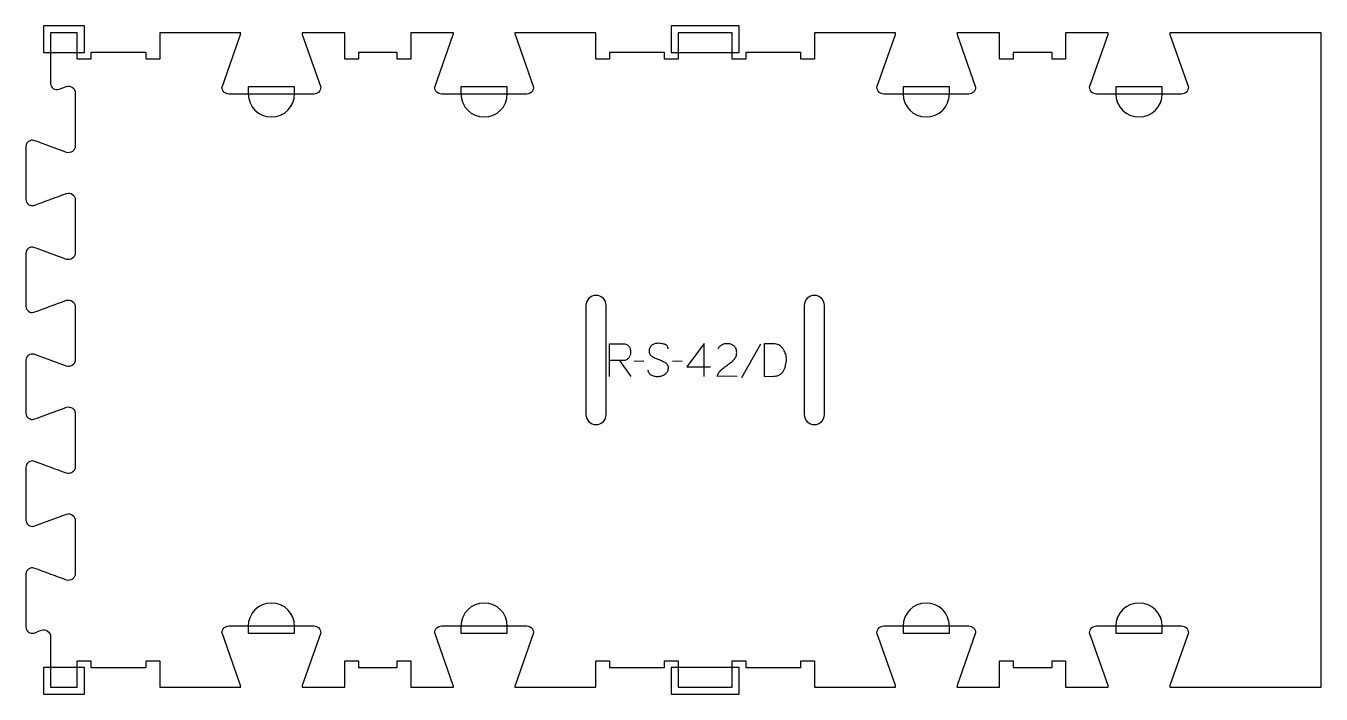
# Model space of a CAD drawing. Extents: x 0 to 1187, y -6 to 606.
import ezdxf

# ---------------------------------------------------------------- set-up
doc = ezdxf.new("R2010")
doc.units = 0
for name, color, linetype in [('1_ANYTOOL_1MMDEEP_LABELS_S', 2, 'CONTINUOUS'), ('3_ANYTOOL_CUTTHROUGH_INSID', 4, 'CONTINUOUS'), ('4_ANYTOOL_CUTTHROUGH_OUTSI', 5, 'CONTINUOUS'), ('5_ANYTOOL_HALF_MILL_9MM_IN', 3, 'CONTINUOUS')]:
    doc.layers.add(name, color=color, linetype=linetype)

msp = doc.modelspace()

# ---------------------------------------------------------------- linework, layer by layer
at = {"layer": '1_ANYTOOL_1MMDEEP_LABELS_S'}
for p, q in [((672.91312, 314.240525), (655.727405, 283.469096)), ((543.698834, 299.154811), (554.155977, 284.669096)), ((566.155977, 298.597668), (557.370263, 298.511954)), ((601.21312, 298.597668), (592.427405, 298.511954)), ((605.498834, 293.369096), (627.270263, 293.369096))]:
    msp.add_line(p, q, dxfattribs=at)
for points in [[(534.698834, 284.711954), (534.698834, 314.711954), (546.055977, 314.711954, -0.030274), (547.82179, 314.604938, -0.049), (549.543477, 314.221775, -0.050774), (550.876, 313.629319, -0.06445), (552.034548, 312.751239, -0.0646), (552.92446, 311.615208, -0.052254), (553.529191, 310.300346, -0.050381), (553.918327, 308.607798, -0.031337), (554.027405, 306.869096, -0.040022), (553.917245, 305.49504, -0.042626), (553.582763, 304.158382, -0.04247), (553.014078, 302.868662, -0.036572), (552.248834, 301.683382, -0.051097), (551.307056, 300.669427, -0.061981), (550.164905, 299.894096, -0.061813), (548.855903, 299.417597, -0.049309), (547.470263, 299.240525, -0.003273), (546.602612, 299.202834, -0.003121), (545.734548, 299.176239, -0.003882), (544.716767, 299.15932, -0.002215), (543.698834, 299.154811), (534.741691, 299.154811)], [(588.398834, 310.126239, 0.071867), (588.20572, 311.462846, 0.100684), (587.579191, 312.644096, 0.047558), (587.104638, 313.120547, 0.038563), (586.554638, 313.509275, 0.037928), (585.85745, 313.856743, 0.026634), (585.120263, 314.111954, 0.028461), (582.096929, 314.797936, 0.041577), (579.01312, 315.054811, 0.036938), (577.51076, 314.943671, 0.041531), (576.045263, 314.599454, 0.041583), (574.667886, 314.022245, 0.038125), (573.398834, 313.233382, 0.057611), (572.328681, 312.241478, 0.065808), (571.534548, 311.020882, 0.06469), (571.057052, 309.561327, 0.046778), (570.91312, 308.026239, 0.052235), (571.075476, 306.476397, 0.075448), (571.620263, 305.026239, 0.076671), (572.536354, 303.853187, 0.061023), (573.741691, 302.969096, 0.021951), (576.770545, 301.441751, 0.018213), (579.91312, 300.161954, -0.02405), (583.014604, 298.856491, -0.02981), (585.955977, 297.226239, -0.068439), (587.097279, 296.260309, -0.079282), (587.905977, 295.008382, -0.076308), (588.330977, 293.4297, -0.047772), (588.355977, 291.783382, -0.046243), (588.062742, 290.102423, -0.06359), (587.41312, 288.531596, -0.064671), (586.440296, 287.247408, -0.057073), (585.184548, 286.233382, -0.067522), (582.21624, 284.870472, -0.070793), (578.991691, 284.369096, -0.064027), (575.852676, 284.731612, -0.070447), (572.927405, 285.911954, -0.054374), (571.768988, 286.761586, -0.074742), (570.870263, 287.872668, -0.075199), (570.347255, 289.179046, -0.057737), (570.184548, 290.583382)], [(651.698834, 284.754811), (633.398834, 284.797668, -0.034491), (634.061612, 286.545, -0.037732), (634.968477, 288.178025, -0.037744), (636.107771, 289.652661, -0.03482), (637.448834, 290.947668, -0.00859), (640.408059, 293.346251, -0.008791), (643.448834, 295.640525, 0.020588), (646.268123, 297.873968, 0.025206), (648.870263, 300.354811, 0.046908), (649.890858, 301.656053, 0.051091), (650.63812, 303.129811, 0.050722), (651.086853, 304.777985, 0.041139), (651.227405, 306.483382, 0.039396), (651.084761, 308.290968, 0.058519), (650.595263, 310.029811, 0.060358), (649.804705, 311.436927, 0.061397), (648.698834, 312.611954, 0.048006), (647.342877, 313.533913, 0.045901), (645.83812, 314.186954, 0.045216), (644.098059, 314.589513, 0.034258), (642.31312, 314.711954, 0.055622), (639.678549, 314.417966, 0.079896), (637.234548, 313.436954, 0.080617), (635.265161, 311.771253, 0.060287), (633.827405, 309.611954)]]:
    msp.add_lwpolyline(points, format="xyb", dxfattribs=at)
msp.add_lwpolyline([(621.484548, 284.711954), (621.527405, 314.754811), (605.498834, 293.369096)], dxfattribs=at)
msp.add_lwpolyline([(676.341691, 314.711954), (676.341691, 284.711954), (684.870263, 284.797668, 0.046402), (687.776637, 285.105844, 0.07465), (690.505977, 286.094096, 0.077785), (692.588962, 287.683119, 0.06915), (694.127405, 289.811954, 0.029998), (695.264931, 292.30727, 0.031416), (696.08812, 294.922668, 0.031395), (696.580764, 297.639991, 0.029153), (696.741691, 300.397668, 0.03275), (696.589211, 302.72309, 0.035889), (696.120263, 305.004811, 0.03592), (695.335404, 307.180178, 0.033706), (694.255977, 309.226239, 0.042675), (692.697494, 311.315991, 0.065683), (690.736334, 313.013739, 0.068103), (688.638608, 314.017647, 0.065471), (686.348834, 314.433382, 0.005437), (681.346713, 314.623437, 0.00471)], format="xyb", close=True, dxfattribs=at)
at = {"layer": '3_ANYTOOL_CUTTHROUGH_INSID'}
for points in [[(531.613391, 349.750986, 1), (513.113391, 349.750986), (513.113391, 249.750992, 1), (531.613391, 249.750992)], [(713.113391, 349.750986), (713.113391, 249.750992, 1), (731.613391, 249.750992), (731.613391, 349.750986, 1)]]:
    msp.add_lwpolyline(points, format="xyb", close=True, dxfattribs=at)
at = {"layer": '4_ANYTOOL_CUTTHROUGH_OUTSI'}
msp.add_lwpolyline([(1186.645755, 0.001977), (1186.645755, 599.501977), (1072.363397, 599.501483, -0.00001), (1047.921828, 599.500989, 0.061784), (1048.156822, 598.106119), (1065.052356, 549.833576, -0.084368), (1065.066391, 549.750989, -0.414214), (1058.816391, 543.500989), (980.816391, 543.500989, -0.414214), (974.566391, 549.750989, -0.084368), (974.580426, 549.833576), (991.479539, 598.117184, 0.061178), (991.710954, 599.500989), (952.613391, 599.500989), (952.613391, 575.750989, -0.414214), (952.363391, 575.500989), (940.363391, 575.500989, -0.414214), (940.113391, 575.750989), (940.113391, 581.500989), (904.613391, 581.500989), (904.613391, 575.750989, -0.414214), (904.363391, 575.500989), (892.363391, 575.500989, -0.414214), (892.113391, 575.750989), (892.113391, 599.500989), (853.015828, 599.500989, 0.061784), (853.250822, 598.106119), (870.146356, 549.833576, -0.084368), (870.160391, 549.750989, -0.414214), (863.910391, 543.500989), (785.910391, 543.500989, -0.414214), (779.660391, 549.750989, -0.084368), (779.674426, 549.833576), (796.573539, 598.117184, 0.061178), (796.804954, 599.500989), (772.363391, 599.500989), (722.613391, 599.500989), (722.613391, 575.750989, -0.414214), (722.363391, 575.500989), (710.363391, 575.500989, -0.414214), (710.113391, 575.750989), (710.113391, 581.500989), (659.613391, 581.500989), (659.613391, 575.750989, -0.414214), (659.363391, 575.500989), (647.363391, 575.500989, -0.414214), (647.113391, 575.750989), (647.113391, 599.500989), (597.613391, 599.500989), (597.613391, 575.750989, -0.414214), (597.363391, 575.500989), (585.363391, 575.500989, -0.414214), (585.113391, 575.750989), (585.113391, 581.500989), (534.613391, 581.500989), (534.613391, 575.750989, -0.414214), (534.363391, 575.500989), (522.363391, 575.500989, -0.414214), (522.113391, 575.750989), (522.113391, 599.500989), (447.921828, 599.500989, 0.061784), (448.156822, 598.106119), (465.052356, 549.833576, -0.084368), (465.066391, 549.750989, -0.414214), (458.816391, 543.500989), (380.816391, 543.500989, -0.414214), (374.566391, 549.750989, -0.084368), (374.580426, 549.833576), (391.479539, 598.117184, 0.061178), (391.710954, 599.500989), (352.613391, 599.500989), (352.613391, 575.750989, -0.414214), (352.363391, 575.500989), (340.363391, 575.500989, -0.414214), (340.113391, 575.750989), (340.113391, 581.500989), (304.613391, 581.500989), (304.613391, 575.750989, -0.414214), (304.363391, 575.500989), (292.363391, 575.500989, -0.414214), (292.113391, 575.750989), (292.113391, 599.500989), (253.015828, 599.500989, 0.061784), (253.250822, 598.106119), (270.146356, 549.833576, -0.084368), (270.160391, 549.750989, -0.414214), (263.910391, 543.500989), (185.910391, 543.500989, -0.414214), (179.660391, 549.750989, -0.084368), (179.674426, 549.833576), (196.573539, 598.117184, 0.061178), (196.804954, 599.500989), (172.363249, 599.5), (122.613087, 599.5), (122.613087, 575.75, -0.414214), (122.363087, 575.5), (110.363087, 575.5, -0.414214), (110.113087, 575.75), (110.113087, 581.5), (59.613087, 581.5), (59.613087, 575.75, -0.414214), (59.363087, 575.5), (47.363087, 575.5, -0.414214), (47.113087, 575.75), (47.113087, 599.5), (22.613093, 599.5), (22.614129, 553.362941, 0.245332), (25.077437, 548.645003, 0.245332), (30.356671, 547.969345), (37.165647, 550.484706, -0.015604), (37.180442, 550.489653, -0.237079), (42.707182, 549.51757, -0.237079), (45.226366, 544.503238), (45.22591, 495.997153, -0.237079), (42.706726, 490.982824, -0.237077), (37.180133, 490.010739, -0.015611), (37.165331, 490.015688, 0.000004), (7.389658, 501.015671, 0.236337), (2.319928, 500.116649, 0.237079), (0.002279, 495.503464), (0.001823, 446.997379, 0.237079), (2.319473, 442.384196, 0.237104), (7.403989, 441.490108, -0.000004), (37.165191, 452.484706, -0.015604), (37.179986, 452.489653, -0.237079), (42.706726, 451.51757, -0.237079), (45.22591, 446.503238), (45.225455, 397.997153, -0.237079), (42.706271, 392.982824, -0.237077), (37.179677, 392.010739, -0.015611), (37.164876, 392.015688, 0.000004), (7.389202, 403.015671, 0.236337), (2.319473, 402.116649, 0.237079), (0.001823, 397.503464), (0.001367, 348.997379, 0.237079), (2.319017, 344.384196, 0.237104), (7.403533, 343.490108, -0.000004), (37.164735, 354.484706, -0.015604), (37.17953, 354.489653, -0.237079), (42.706271, 353.51757, -0.237079), (45.225455, 348.503238), (45.224999, 299.997153, -0.237079), (42.705815, 294.982824, -0.237077), (37.179221, 294.010739, -0.015611), (37.16442, 294.015688), (7.388746, 305.015671, 0.236337), (2.319017, 304.11665, 0.237079), (0.001367, 299.503464), (0.000912, 250.997379, 0.237079), (2.318561, 246.384196, 0.237104), (7.403078, 245.490108, -0.000004), (37.164279, 256.484706, -0.015604), (37.179075, 256.489653, -0.237079), (42.705815, 255.51757, -0.237079), (45.224999, 250.503238), (45.224543, 201.997153, -0.237079), (42.705359, 196.982824, -0.237077), (37.178765, 196.010739, -0.015611), (37.163964, 196.015688, 0.000004), (7.38829, 207.015671, 0.236337), (2.318561, 206.11665, 0.237079), (0.000912, 201.503464), (0.000456, 152.997379, 0.237079), (2.318105, 148.384196, 0.237104), (7.402622, 147.490108), (37.163824, 158.484706, -0.015604), (37.178619, 158.489653, -0.237079), (42.705359, 157.51757, -0.237079), (45.224543, 152.503238), (45.224087, 103.997153, -0.237079), (42.704903, 98.982824, -0.237077), (37.17831, 98.010739, -0.015611), (37.163508, 98.015688, 0.000004), (7.387835, 109.015671, 0.236337), (2.318105, 108.11665, 0.237079), (0.000456, 103.503464), (0, 54.997379, 0.237079), (2.317649, 50.384196, 0.237104), (7.402166, 49.490108, -0.000017), (14.1964, 52.000283, -0.245332), (19.934707, 51.265866, -0.245332), (22.612207, 46.137657), (22.613083, 0), (47.113087, 0), (47.113087, 23.75, -0.414214), (47.363087, 24), (59.363087, 24, -0.414214), (59.613087, 23.75), (59.613087, 18), (110.113087, 18), (110.113087, 23.75, -0.414214), (110.363087, 24), (122.363087, 24, -0.414214), (122.613087, 23.75), (122.613087, 0, 0.000005), (172.363232, 0.000494), (196.804954, 0.000989, 0.061784), (196.56996, 1.395859), (179.674426, 49.668401, -0.084368), (179.660391, 49.750989, -0.414214), (185.910391, 56.000989), (263.910391, 56.000989, -0.414214), (270.160391, 49.750989, -0.084368), (270.146356, 49.668401), (253.247243, 1.384794, 0.061178), (253.015828, 0.000989), (292.113391, 0.000989), (292.113391, 23.750989, -0.414214), (292.363391, 24.000989), (304.363391, 24.000989, -0.414214), (304.613391, 23.750989), (304.613391, 18.000989), (340.113391, 18.000989), (340.113391, 23.750989, -0.414214), (340.363391, 24.000989), (352.363391, 24.000989, -0.414214), (352.613391, 23.750989), (352.613391, 0.000989), (391.710954, 0.000989, 0.061784), (391.47596, 1.395859), (374.580426, 49.668401, -0.084368), (374.566391, 49.750989, -0.414214), (380.816391, 56.000989), (458.816391, 56.000989, -0.414214), (465.066391, 49.750989, -0.084368), (465.052356, 49.668401), (448.153243, 1.384794, 0.061178), (447.921828, 0.000989), (472.363391, 0.000989), (522.113391, 0.000989), (522.113391, 23.750989, -0.414214), (522.363391, 24.000989), (534.363391, 24.000989, -0.414214), (534.613391, 23.750989), (534.613391, 18.000989), (585.113391, 18.000989), (585.113391, 23.750989, -0.414214), (585.363391, 24.000989), (597.363391, 24.000989, -0.414214), (597.613391, 23.750989), (597.613391, 0.000989), (647.113391, 0.000989), (647.113391, 23.750989, -0.414214), (647.363391, 24.000989), (659.363391, 24.000989, -0.414214), (659.613391, 23.750989), (659.613391, 18.000989), (710.113391, 18.000989), (710.113391, 23.750989, -0.414214), (710.363391, 24.000989), (722.363391, 24.000989, -0.414214), (722.613391, 23.750989), (722.613391, 0.000989), (772.363391, 0.000989), (796.804954, 0.000989, 0.061784), (796.56996, 1.395859), (779.674426, 49.668401, -0.084368), (779.660391, 49.750989, -0.414214), (785.910391, 56.000989), (863.910391, 56.000989, -0.414214), (870.160391, 49.750989, -0.084368), (870.146356, 49.668401), (853.247243, 1.384794, 0.061178), (853.015828, 0.000989), (892.113391, 0.000989), (892.113391, 23.750989, -0.414214), (892.363391, 24.000989), (904.363391, 24.000989, -0.414214), (904.613391, 23.750989), (904.613391, 18.000989), (940.113391, 18.000989), (940.113391, 23.750989, -0.414214), (940.363391, 24.000989), (952.363391, 24.000989, -0.414214), (952.613391, 23.750989), (952.613391, 0.000989), (991.710954, 0.000989, 0.061784), (991.47596, 1.395859), (974.580426, 49.668401, -0.084368), (974.566391, 49.750989, -0.414214), (980.816391, 56.000989), (1058.816391, 56.000989, -0.414214), (1065.066391, 49.750989, -0.084368), (1065.052356, 49.668401), (1048.153243, 1.384794, 0.061178), (1047.921828, 0.000989, 0.00001), (1072.363385, 0.001483)], format="xyb", close=True, dxfattribs=at)
at = {"layer": '5_ANYTOOL_HALF_MILL_9MM_IN'}
for points in [[(22.113087, 581.5), (47.613087, 581.5), (53.613087, 581.5), (53.613087, 606), (47.353087, 606), (16.113087, 606), (16.113087, 599.74), (16.113087, 581.5)], [(597.113391, 581.500989), (647.613391, 581.500989), (653.613391, 581.500989), (653.613391, 606.000989), (647.353391, 606.000989), (591.113391, 606.000989), (591.113391, 599.740989), (591.113391, 581.500989)], [(47.613087, 18), (22.113087, 18), (16.113087, 18), (16.113087, -6.5), (22.373087, -6.5), (53.613087, -6.5), (53.613087, -0.24), (53.613087, 18)], [(647.613391, 18.000989), (597.113391, 18.000989), (591.113391, 18.000989), (591.113391, -6.499011), (597.373391, -6.499011), (653.613391, -6.499011), (653.613391, -0.239011), (653.613391, 18.000989)]]:
    msp.add_lwpolyline(points, close=True, dxfattribs=at)
for points in [[(203.660393, 543.740989, 0.999765), (246.160391, 543.750989), (246.160391, 550.000989), (203.660391, 550.000989)], [(398.566391, 544.000989), (398.566391, 543.750989, 1), (441.066391, 543.750989), (441.066391, 550.000989), (398.566391, 550.000989)], [(803.660391, 544.000989), (803.660391, 543.750989, 1), (846.160391, 543.750989), (846.160391, 550.000989), (803.660391, 550.000989)], [(998.566391, 544.000989), (998.566391, 543.750989, 1), (1041.066391, 543.750989), (1041.066391, 550.000989), (998.566391, 550.000989)], [(246.160389, 55.760989, 0.999765), (203.660391, 55.750989), (203.660391, 49.500989), (246.160391, 49.500989)], [(441.066389, 55.760989, 0.999765), (398.566391, 55.750989), (398.566391, 49.500989), (441.066391, 49.500989)], [(846.160391, 55.500989), (846.160391, 55.750989, 1), (803.660391, 55.750989), (803.660391, 49.500989), (846.160391, 49.500989)], [(1041.066389, 55.760989, 0.999765), (998.566391, 55.750989), (998.566391, 49.500989), (1041.066391, 49.500989)]]:
    msp.add_lwpolyline(points, format="xyb", close=True, dxfattribs=at)

doc.saveas('drawing.dxf')
